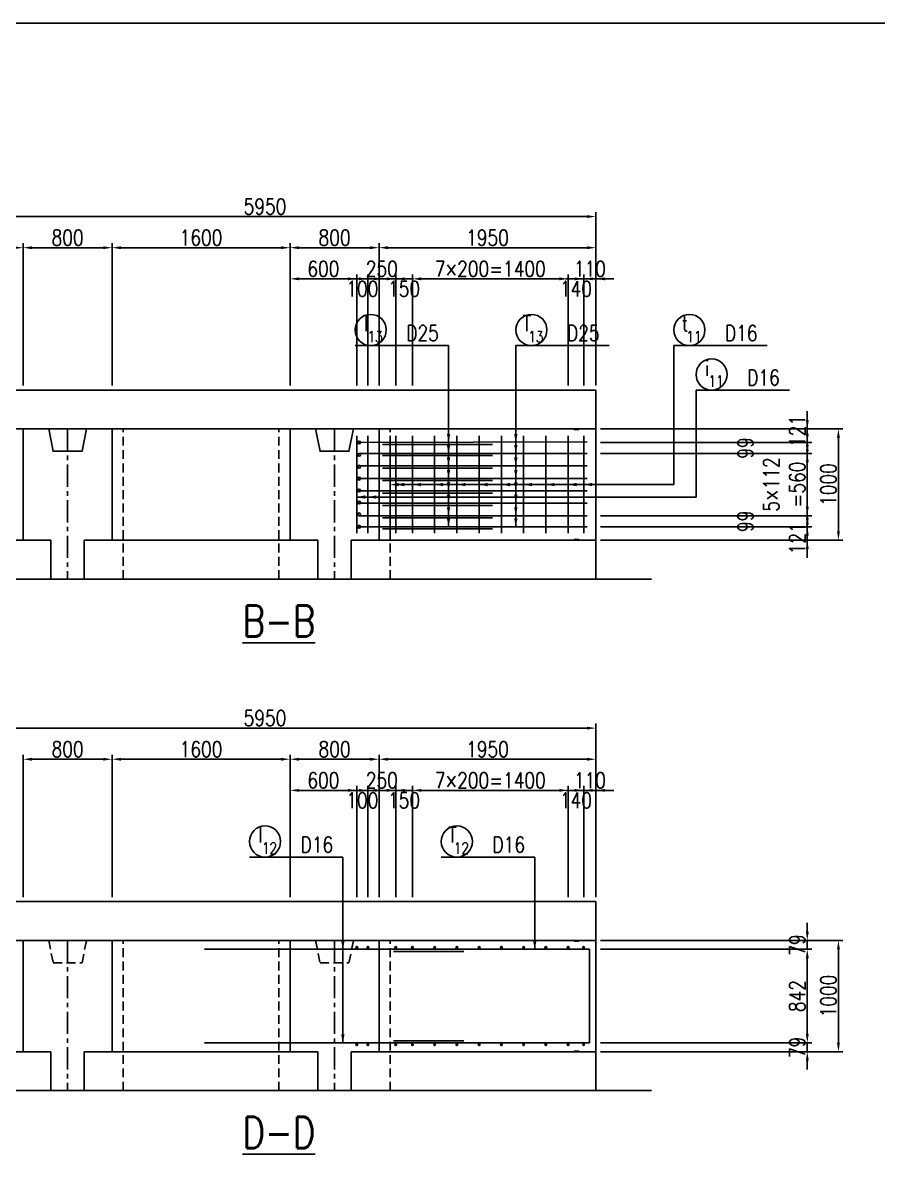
# Model space of a CAD drawing. Header units: millimetres. Extents: x -41433 to 131500, y -94900 to 39745.
# Drawn here: x 110950 to 118635, y -53876 to -43500 of the extents above; entities that cross this region are included whole.
import ezdxf
from ezdxf.enums import TextEntityAlignment as Align

# ---------------------------------------------------------------- set-up
doc = ezdxf.new("R2010")
doc.units = ezdxf.units.MM
doc.header["$LTSCALE"] = 160
doc.header["$MEASUREMENT"] = 0
doc.linetypes.add('CENTER', pattern=[2, 1.25, -0.25, 0.25, -0.25])
doc.linetypes.add('DASHED', pattern=[0.75, 0.5, -0.25])
doc.layers.get('0').update_dxf_attribs({"linetype": 'CONTINUOUS'})
doc.layers.get('DEFPOINTS').update_dxf_attribs({"color": 53, "linetype": 'CONTINUOUS'})
for name, color, linetype in [('CENTER', 6, 'CENTER'), ('DIM', 6, 'CONTINUOUS'), ('DIM-L', 6, 'CONTINUOUS'), ('GAIKEI-KEIKAKU', 4, 'CONTINUOUS'), ('TEKKIN-C', 3, 'CONTINUOUS'), ('TEKKIN-R', 3, 'CONTINUOUS'), ('TEKKIN-S', 3, 'CONTINUOUS'), ('TEXT', 4, 'CONTINUOUS'), ('TITLE', 3, 'CONTINUOUS')]:
    doc.layers.add(name, color=color, linetype=linetype)
doc.styles.add('DIM-TEXT', font='ROMANS', dxfattribs={"width": 0.8, "bigfont": 'EXTFONT'})
doc.styles.add('romans', font='romans.shx', dxfattribs={"bigfont": 'extfont.shx'})
doc.dimstyles.new('DIM40', dxfattribs={"dimscale": 40, "dimtxt": 3.5, "dimasz": 2, "dimexe": 1, "dimexo": 1, "dimgap": 0.5, "dimtad": 1, "dimdec": 0, "dimzin": 9, "dimdsep": 46, "dimtxsty": 'DIM-TEXT', "dimcen": 0, "dimclrt": 4, "dimaunit": 1, "dimadec": 4, "dimazin": 0, "dimtfac": 1, "dimtdec": 0, "dimtix": 1, "dimtmove": 2, "dimatfit": 0, "dimfxl": 1, "dimlwd": -1, "dimlwe": -1, "dimarcsym": 0})

# ---------------------------------------------------------------- blocks, each defined once
blk = doc.blocks.new('ARROW_4')
at = {"color": 0}
blk.add_solid([(0, 0), (-1, 0.2), (-1, -0.2)], dxfattribs=at)
blk = doc.blocks.new('*D1114')
at = {"layer": 'DEFPOINTS', "color": 0, "transparency": 16777216}
for p in [(115990, -50400), (115850, -51400), (115990, -51400)]:
    blk.add_point(p, dxfattribs=at)
at = {"layer": 'DIM', "color": 0, "transparency": 16777216}
for p, q in [((115770, -50400), (115690, -50400)), ((115850, -51360), (115850, -50360)), ((115850, -50400), (115990, -50400)), ((115990, -51360), (115990, -50360)), ((116070, -50400), (116150, -50400))]:
    blk.add_line(p, q, dxfattribs=at)
for points in [[(115770, -50387), (115770, -50413), (115850, -50400)], [(116070, -50387), (116070, -50413), (115990, -50400)]]:
    blk.add_solid(points, dxfattribs=at)
at = {"layer": 'DIM', "color": 4, "transparency": 16777216, "insert": (115920, -50490), "char_height": 140, "attachment_point": 5, "style": 'DIM-TEXT'}
blk.add_mtext('140', dxfattribs=at)
blk = doc.blocks.new('*D1115')
at = {"layer": 'DEFPOINTS', "color": 0, "transparency": 16777216}
for p in [(115850, -50400), (114450, -51400), (115850, -51400)]:
    blk.add_point(p, dxfattribs=at)
at = {"layer": 'DIM', "color": 0, "transparency": 16777216}
for p, q in [((114450, -51360), (114450, -50360)), ((114530, -50400), (115770, -50400)), ((115850, -51360), (115850, -50360))]:
    blk.add_line(p, q, dxfattribs=at)
for points in [[(114530, -50387), (114530, -50413), (114450, -50400)], [(115770, -50387), (115770, -50413), (115850, -50400)]]:
    blk.add_solid(points, dxfattribs=at)
at = {"layer": 'DIM', "color": 4, "transparency": 16777216, "insert": (115150, -50310), "char_height": 140, "attachment_point": 5, "style": 'DIM-TEXT'}
blk.add_mtext('7×200=1400', dxfattribs=at)
blk = doc.blocks.new('*D1118')
at = {"layer": 'DEFPOINTS', "color": 0, "transparency": 16777216}
for p in [(116100, -51750), (116100, -52750), (118280, -52750)]:
    blk.add_point(p, dxfattribs=at)
at = {"layer": 'DIM', "color": 0, "transparency": 16777216}
for p, q in [((116140, -51750), (118320, -51750)), ((118280, -51830), (118280, -52670)), ((116140, -52750), (118320, -52750))]:
    blk.add_line(p, q, dxfattribs=at)
for points in [[(118267, -51830), (118293, -51830), (118280, -51750)], [(118267, -52670), (118293, -52670), (118280, -52750)]]:
    blk.add_solid(points, dxfattribs=at)
at = {"layer": 'DIM', "color": 4, "transparency": 16777216, "insert": (118190, -52250), "char_height": 140, "attachment_point": 5, "rotation": 90, "style": 'DIM-TEXT'}
blk.add_mtext('1000', dxfattribs=at)
blk = doc.blocks.new('*D1119')
at = {"layer": 'DEFPOINTS', "color": 0, "transparency": 16777216}
for p in [(116100, -50400), (115990, -51400), (116100, -51400)]:
    blk.add_point(p, dxfattribs=at)
at = {"layer": 'DIM', "color": 0, "transparency": 16777216}
for p, q in [((115910, -50400), (115830, -50400)), ((115990, -51360), (115990, -50360)), ((115990, -50400), (116100, -50400)), ((116100, -51360), (116100, -50360)), ((116180, -50400), (116260, -50400))]:
    blk.add_line(p, q, dxfattribs=at)
for points in [[(115910, -50387), (115910, -50413), (115990, -50400)], [(116180, -50387), (116180, -50413), (116100, -50400)]]:
    blk.add_solid(points, dxfattribs=at)
at = {"layer": 'DIM', "color": 4, "transparency": 16777216, "insert": (116045, -50310), "char_height": 140, "attachment_point": 5, "style": 'DIM-TEXT'}
blk.add_mtext('110', dxfattribs=at)
blk = doc.blocks.new('*D1129')
at = {"layer": 'DEFPOINTS', "color": 0, "transparency": 16777216}
for p in [(111750, -50120), (110950, -51400), (111750, -51400)]:
    blk.add_point(p, dxfattribs=at)
at = {"layer": 'DIM', "color": 0, "transparency": 16777216}
for p, q in [((110950, -51360), (110950, -50080)), ((111750, -51360), (111750, -50080)), ((111030, -50120), (111670, -50120))]:
    blk.add_line(p, q, dxfattribs=at)
for points in [[(111030, -50107), (111030, -50133), (110950, -50120)], [(111670, -50107), (111670, -50133), (111750, -50120)]]:
    blk.add_solid(points, dxfattribs=at)
at = {"layer": 'DIM', "color": 4, "transparency": 16777216, "insert": (111350, -50030), "char_height": 140, "attachment_point": 5, "style": 'DIM-TEXT'}
blk.add_mtext('800', dxfattribs=at)
blk = doc.blocks.new('*D1130')
at = {"layer": 'DEFPOINTS', "color": 0, "transparency": 16777216}
for p in [(113350, -50120), (111750, -51400), (113350, -51400)]:
    blk.add_point(p, dxfattribs=at)
at = {"layer": 'DIM', "color": 0, "transparency": 16777216}
for p, q in [((111750, -51360), (111750, -50080)), ((113350, -51360), (113350, -50080)), ((111830, -50120), (113270, -50120))]:
    blk.add_line(p, q, dxfattribs=at)
for points in [[(111830, -50107), (111830, -50133), (111750, -50120)], [(113270, -50107), (113270, -50133), (113350, -50120)]]:
    blk.add_solid(points, dxfattribs=at)
at = {"layer": 'DIM', "color": 4, "transparency": 16777216, "insert": (112550, -50030), "char_height": 140, "attachment_point": 5, "style": 'DIM-TEXT'}
blk.add_mtext('1600', dxfattribs=at)
blk = doc.blocks.new('*D1131')
at = {"layer": 'DEFPOINTS', "color": 0, "transparency": 16777216}
for p in [(114150, -50120), (113350, -51400), (114150, -51400)]:
    blk.add_point(p, dxfattribs=at)
at = {"layer": 'DIM', "color": 0, "transparency": 16777216}
for p, q in [((113350, -51360), (113350, -50080)), ((114150, -51360), (114150, -50080)), ((113430, -50120), (114070, -50120))]:
    blk.add_line(p, q, dxfattribs=at)
for points in [[(113430, -50107), (113430, -50133), (113350, -50120)], [(114070, -50107), (114070, -50133), (114150, -50120)]]:
    blk.add_solid(points, dxfattribs=at)
at = {"layer": 'DIM', "color": 4, "transparency": 16777216, "insert": (113750, -50030), "char_height": 140, "attachment_point": 5, "style": 'DIM-TEXT'}
blk.add_mtext('800', dxfattribs=at)
blk = doc.blocks.new('*D1132')
at = {"layer": 'DEFPOINTS', "color": 0, "transparency": 16777216}
for p in [(116100, -50120), (114150, -51400), (116100, -51400)]:
    blk.add_point(p, dxfattribs=at)
at = {"layer": 'DIM', "color": 0, "transparency": 16777216}
for p, q in [((114150, -51360), (114150, -50080)), ((116100, -51360), (116100, -50080)), ((114230, -50120), (116020, -50120))]:
    blk.add_line(p, q, dxfattribs=at)
for points in [[(114230, -50107), (114230, -50133), (114150, -50120)], [(116020, -50107), (116020, -50133), (116100, -50120)]]:
    blk.add_solid(points, dxfattribs=at)
at = {"layer": 'DIM', "color": 4, "transparency": 16777216, "insert": (115125, -50030), "char_height": 140, "attachment_point": 5, "style": 'DIM-TEXT'}
blk.add_mtext('1950', dxfattribs=at)
blk = doc.blocks.new('*D1134')
at = {"layer": 'DEFPOINTS', "color": 0, "transparency": 16777216}
for p in [(114300, -50400), (114300, -51400), (114450, -51400)]:
    blk.add_point(p, dxfattribs=at)
at = {"layer": 'DIM', "color": 0, "transparency": 16777216}
for p, q in [((114220, -50400), (114140, -50400)), ((114300, -51360), (114300, -50360)), ((114450, -50400), (114300, -50400)), ((114450, -51360), (114450, -50360)), ((114530, -50400), (114610, -50400))]:
    blk.add_line(p, q, dxfattribs=at)
for points in [[(114220, -50387), (114220, -50413), (114300, -50400)], [(114530, -50387), (114530, -50413), (114450, -50400)]]:
    blk.add_solid(points, dxfattribs=at)
at = {"layer": 'DIM', "color": 4, "transparency": 16777216, "insert": (114375, -50490), "char_height": 140, "attachment_point": 5, "style": 'DIM-TEXT'}
blk.add_mtext('150', dxfattribs=at)
blk = doc.blocks.new('*D1135')
at = {"layer": 'DEFPOINTS', "color": 0, "transparency": 16777216}
for p in [(114050, -50400), (114050, -51400), (114300, -51400)]:
    blk.add_point(p, dxfattribs=at)
at = {"layer": 'DIM', "color": 0, "transparency": 16777216}
for p, q in [((113970, -50400), (113890, -50400)), ((114050, -51360), (114050, -50360)), ((114300, -50400), (114050, -50400)), ((114300, -51360), (114300, -50360)), ((114380, -50400), (114460, -50400))]:
    blk.add_line(p, q, dxfattribs=at)
for points in [[(113970, -50387), (113970, -50413), (114050, -50400)], [(114380, -50387), (114380, -50413), (114300, -50400)]]:
    blk.add_solid(points, dxfattribs=at)
at = {"layer": 'DIM', "color": 4, "transparency": 16777216, "insert": (114175, -50310), "char_height": 140, "attachment_point": 5, "style": 'DIM-TEXT'}
blk.add_mtext('250', dxfattribs=at)
blk = doc.blocks.new('*D1136')
at = {"layer": 'DEFPOINTS', "color": 0, "transparency": 16777216}
for p in [(113950, -50400), (113950, -51400), (114050, -51400)]:
    blk.add_point(p, dxfattribs=at)
at = {"layer": 'DIM', "color": 0, "transparency": 16777216}
for p, q in [((113870, -50400), (113790, -50400)), ((113950, -51360), (113950, -50360)), ((114050, -50400), (113950, -50400)), ((114050, -51360), (114050, -50360)), ((114130, -50400), (114210, -50400))]:
    blk.add_line(p, q, dxfattribs=at)
for points in [[(113870, -50387), (113870, -50413), (113950, -50400)], [(114130, -50387), (114130, -50413), (114050, -50400)]]:
    blk.add_solid(points, dxfattribs=at)
at = {"layer": 'DIM', "color": 4, "transparency": 16777216, "insert": (114000, -50490), "char_height": 140, "attachment_point": 5, "style": 'DIM-TEXT'}
blk.add_mtext('100', dxfattribs=at)
blk = doc.blocks.new('*D1137')
at = {"layer": 'DEFPOINTS', "color": 0, "transparency": 16777216}
for p in [(113350, -50400), (113350, -51400), (113950, -51400)]:
    blk.add_point(p, dxfattribs=at)
at = {"layer": 'DIM', "color": 0, "transparency": 16777216}
for p, q in [((113350, -51360), (113350, -50360)), ((113870, -50400), (113430, -50400)), ((113950, -51360), (113950, -50360))]:
    blk.add_line(p, q, dxfattribs=at)
for points in [[(113430, -50387), (113430, -50413), (113350, -50400)], [(113870, -50387), (113870, -50413), (113950, -50400)]]:
    blk.add_solid(points, dxfattribs=at)
at = {"layer": 'DIM', "color": 4, "transparency": 16777216, "insert": (113650, -50310), "char_height": 140, "attachment_point": 5, "style": 'DIM-TEXT'}
blk.add_mtext('600', dxfattribs=at)
blk = doc.blocks.new('*D1138')
at = {"layer": 'DEFPOINTS', "color": 0, "transparency": 16777216}
for p in [(115990, -45800), (115850, -46800), (115990, -46800)]:
    blk.add_point(p, dxfattribs=at)
at = {"layer": 'DIM', "color": 0, "transparency": 16777216}
for p, q in [((115770, -45800), (115690, -45800)), ((115850, -46760), (115850, -45760)), ((115850, -45800), (115990, -45800)), ((115990, -46760), (115990, -45760)), ((116070, -45800), (116150, -45800))]:
    blk.add_line(p, q, dxfattribs=at)
for points in [[(115770, -45787), (115770, -45813), (115850, -45800)], [(116070, -45787), (116070, -45813), (115990, -45800)]]:
    blk.add_solid(points, dxfattribs=at)
at = {"layer": 'DIM', "color": 4, "transparency": 16777216, "insert": (115920, -45890), "char_height": 140, "attachment_point": 5, "style": 'DIM-TEXT'}
blk.add_mtext('140', dxfattribs=at)
blk = doc.blocks.new('*D1139')
at = {"layer": 'DEFPOINTS', "color": 0, "transparency": 16777216}
for p in [(115850, -45800), (114450, -46800), (115850, -46800)]:
    blk.add_point(p, dxfattribs=at)
at = {"layer": 'DIM', "color": 0, "transparency": 16777216}
for p, q in [((114450, -46760), (114450, -45760)), ((114530, -45800), (115770, -45800)), ((115850, -46760), (115850, -45760))]:
    blk.add_line(p, q, dxfattribs=at)
for points in [[(114530, -45787), (114530, -45813), (114450, -45800)], [(115770, -45787), (115770, -45813), (115850, -45800)]]:
    blk.add_solid(points, dxfattribs=at)
at = {"layer": 'DIM', "color": 4, "transparency": 16777216, "insert": (115150, -45710), "char_height": 140, "attachment_point": 5, "style": 'DIM-TEXT'}
blk.add_mtext('7×200=1400', dxfattribs=at)
blk = doc.blocks.new('*D1142')
at = {"layer": 'DEFPOINTS', "color": 0, "transparency": 16777216}
for p in [(116100, -48029), (116100, -48150), (118000, -48150)]:
    blk.add_point(p, dxfattribs=at)
at = {"layer": 'DIM', "color": 0, "transparency": 16777216}
for p, q in [((118000, -47949), (118000, -47869)), ((116140, -48029), (118040, -48029)), ((118000, -48029), (118000, -48150)), ((116140, -48150), (118040, -48150)), ((118000, -48230), (118000, -48310))]:
    blk.add_line(p, q, dxfattribs=at)
for points in [[(117987, -47949), (118013, -47949), (118000, -48029)], [(117987, -48230), (118013, -48230), (118000, -48150)]]:
    blk.add_solid(points, dxfattribs=at)
at = {"layer": 'DIM', "color": 4, "transparency": 16777216, "insert": (117910, -48133), "char_height": 140, "attachment_point": 5, "rotation": 90, "style": 'DIM-TEXT'}
blk.add_mtext('121', dxfattribs=at)
blk = doc.blocks.new('*D1143')
at = {"layer": 'DEFPOINTS', "color": 0, "transparency": 16777216}
for p in [(116100, -47930), (116100, -48029), (118000, -48029)]:
    blk.add_point(p, dxfattribs=at)
at = {"layer": 'DIM', "color": 0, "transparency": 16777216}
for p, q in [((118000, -47850), (118000, -47770)), ((116140, -47930), (118040, -47930)), ((118000, -47930), (118000, -48029)), ((116140, -48029), (118040, -48029)), ((118000, -48109), (118000, -48189))]:
    blk.add_line(p, q, dxfattribs=at)
for points in [[(117987, -47850), (118013, -47850), (118000, -47930)], [(117987, -48109), (118013, -48109), (118000, -48029)]]:
    blk.add_solid(points, dxfattribs=at)
at = {"layer": 'DIM', "color": 4, "transparency": 16777216, "insert": (117677, -47980), "char_height": 140, "attachment_point": 5, "rotation": 90, "style": 'DIM-TEXT'}
blk.add_mtext('99\\P\\P ', dxfattribs=at)
blk = doc.blocks.new('*D1144')
at = {"layer": 'DEFPOINTS', "color": 0, "transparency": 16777216}
for p in [(116100, -47370), (116100, -47930), (118000, -47930)]:
    blk.add_point(p, dxfattribs=at)
at = {"layer": 'DIM', "color": 0, "transparency": 16777216}
for p, q in [((118000, -47290), (118000, -47210)), ((116140, -47370), (118040, -47370)), ((118000, -47370), (118000, -47930)), ((116140, -47930), (118040, -47930)), ((118000, -48010), (118000, -48090))]:
    blk.add_line(p, q, dxfattribs=at)
for points in [[(117987, -47290), (118013, -47290), (118000, -47370)], [(117987, -48010), (118013, -48010), (118000, -47930)]]:
    blk.add_solid(points, dxfattribs=at)
at = {"layer": 'DIM', "color": 4, "transparency": 16777216, "insert": (117793, -47650), "char_height": 140, "attachment_point": 5, "rotation": 90, "style": 'DIM-TEXT'}
blk.add_mtext('5×112\\P=560', dxfattribs=at)
blk = doc.blocks.new('*D1145')
at = {"layer": 'DEFPOINTS', "color": 0, "transparency": 16777216}
for p in [(116100, -47271), (116100, -47370), (118000, -47370)]:
    blk.add_point(p, dxfattribs=at)
at = {"layer": 'DIM', "color": 0, "transparency": 16777216}
for p, q in [((118000, -47191), (118000, -47111)), ((116140, -47271), (118040, -47271)), ((118000, -47271), (118000, -47370)), ((116140, -47370), (118040, -47370)), ((118000, -47450), (118000, -47530))]:
    blk.add_line(p, q, dxfattribs=at)
for points in [[(117987, -47191), (118013, -47191), (118000, -47271)], [(117987, -47450), (118013, -47450), (118000, -47370)]]:
    blk.add_solid(points, dxfattribs=at)
at = {"layer": 'DIM', "color": 4, "transparency": 16777216, "insert": (117677, -47321), "char_height": 140, "attachment_point": 5, "rotation": 90, "style": 'DIM-TEXT'}
blk.add_mtext('99\\P\\P ', dxfattribs=at)
blk = doc.blocks.new('*D1146')
at = {"layer": 'DEFPOINTS', "color": 0, "transparency": 16777216}
for p in [(116100, -47150), (116100, -47271), (118000, -47271)]:
    blk.add_point(p, dxfattribs=at)
at = {"layer": 'DIM', "color": 0, "transparency": 16777216}
for p, q in [((118000, -47070), (118000, -46990)), ((116140, -47150), (118040, -47150)), ((118000, -47150), (118000, -47271)), ((116140, -47271), (118040, -47271)), ((118000, -47351), (118000, -47431))]:
    blk.add_line(p, q, dxfattribs=at)
for points in [[(117987, -47070), (118013, -47070), (118000, -47150)], [(117987, -47351), (118013, -47351), (118000, -47271)]]:
    blk.add_solid(points, dxfattribs=at)
at = {"layer": 'DIM', "color": 4, "transparency": 16777216, "insert": (117910, -47168), "char_height": 140, "attachment_point": 5, "rotation": 90, "style": 'DIM-TEXT'}
blk.add_mtext('121', dxfattribs=at)
blk = doc.blocks.new('*D1147')
at = {"layer": 'DEFPOINTS', "color": 0, "transparency": 16777216}
for p in [(116100, -47150), (116100, -48150), (118280, -48150)]:
    blk.add_point(p, dxfattribs=at)
at = {"layer": 'DIM', "color": 0, "transparency": 16777216}
for p, q in [((116140, -47150), (118320, -47150)), ((118280, -47230), (118280, -48070)), ((116140, -48150), (118320, -48150))]:
    blk.add_line(p, q, dxfattribs=at)
for points in [[(118267, -47230), (118293, -47230), (118280, -47150)], [(118267, -48070), (118293, -48070), (118280, -48150)]]:
    blk.add_solid(points, dxfattribs=at)
at = {"layer": 'DIM', "color": 4, "transparency": 16777216, "insert": (118190, -47650), "char_height": 140, "attachment_point": 5, "rotation": 90, "style": 'DIM-TEXT'}
blk.add_mtext('1000', dxfattribs=at)
blk = doc.blocks.new('*D1148')
at = {"layer": 'DEFPOINTS', "color": 0, "transparency": 16777216}
for p in [(116100, -45800), (115990, -46800), (116100, -46800)]:
    blk.add_point(p, dxfattribs=at)
at = {"layer": 'DIM', "color": 0, "transparency": 16777216}
for p, q in [((115910, -45800), (115830, -45800)), ((115990, -46760), (115990, -45760)), ((115990, -45800), (116100, -45800)), ((116100, -46760), (116100, -45760)), ((116180, -45800), (116260, -45800))]:
    blk.add_line(p, q, dxfattribs=at)
for points in [[(115910, -45787), (115910, -45813), (115990, -45800)], [(116180, -45787), (116180, -45813), (116100, -45800)]]:
    blk.add_solid(points, dxfattribs=at)
at = {"layer": 'DIM', "color": 4, "transparency": 16777216, "insert": (116045, -45710), "char_height": 140, "attachment_point": 5, "style": 'DIM-TEXT'}
blk.add_mtext('110', dxfattribs=at)
blk = doc.blocks.new('*D1156')
at = {"layer": 'DEFPOINTS', "color": 0, "transparency": 16777216}
for p in [(116100, -45240), (110150, -46200), (116100, -46800)]:
    blk.add_point(p, dxfattribs=at)
at = {"layer": 'DIM', "color": 0, "transparency": 16777216}
for p, q in [((110150, -46160), (110150, -45200)), ((116100, -46760), (116100, -45200)), ((110230, -45240), (116020, -45240))]:
    blk.add_line(p, q, dxfattribs=at)
for points in [[(110230, -45227), (110230, -45253), (110150, -45240)], [(116020, -45227), (116020, -45253), (116100, -45240)]]:
    blk.add_solid(points, dxfattribs=at)
at = {"layer": 'DIM', "color": 4, "transparency": 16777216, "insert": (113125, -45150), "char_height": 140, "attachment_point": 5, "style": 'DIM-TEXT'}
blk.add_mtext('5950', dxfattribs=at)
blk = doc.blocks.new('*D1166')
at = {"layer": 'DEFPOINTS', "color": 0, "transparency": 16777216}
for p in [(110950, -45520), (110150, -46200), (110950, -46800)]:
    blk.add_point(p, dxfattribs=at)
at = {"layer": 'DIM', "color": 0, "transparency": 16777216}
for p, q in [((110150, -46160), (110150, -45480)), ((110230, -45520), (110870, -45520)), ((110950, -46760), (110950, -45480))]:
    blk.add_line(p, q, dxfattribs=at)
for points in [[(110230, -45507), (110230, -45533), (110150, -45520)], [(110870, -45507), (110870, -45533), (110950, -45520)]]:
    blk.add_solid(points, dxfattribs=at)
at = {"layer": 'DIM', "color": 4, "transparency": 16777216, "insert": (110550, -45430), "char_height": 140, "attachment_point": 5, "style": 'DIM-TEXT'}
blk.add_mtext('800', dxfattribs=at)
blk = doc.blocks.new('*D1167')
at = {"layer": 'DEFPOINTS', "color": 0, "transparency": 16777216}
for p in [(111750, -45520), (110950, -46800), (111750, -46800)]:
    blk.add_point(p, dxfattribs=at)
at = {"layer": 'DIM', "color": 0, "transparency": 16777216}
for p, q in [((110950, -46760), (110950, -45480)), ((111030, -45520), (111670, -45520)), ((111750, -46760), (111750, -45480))]:
    blk.add_line(p, q, dxfattribs=at)
for points in [[(111030, -45507), (111030, -45533), (110950, -45520)], [(111670, -45507), (111670, -45533), (111750, -45520)]]:
    blk.add_solid(points, dxfattribs=at)
at = {"layer": 'DIM', "color": 4, "transparency": 16777216, "insert": (111350, -45430), "char_height": 140, "attachment_point": 5, "style": 'DIM-TEXT'}
blk.add_mtext('800', dxfattribs=at)
blk = doc.blocks.new('*D1168')
at = {"layer": 'DEFPOINTS', "color": 0, "transparency": 16777216}
for p in [(113350, -45520), (111750, -46800), (113350, -46800)]:
    blk.add_point(p, dxfattribs=at)
at = {"layer": 'DIM', "color": 0, "transparency": 16777216}
for p, q in [((111750, -46760), (111750, -45480)), ((111830, -45520), (113270, -45520)), ((113350, -46760), (113350, -45480))]:
    blk.add_line(p, q, dxfattribs=at)
for points in [[(111830, -45507), (111830, -45533), (111750, -45520)], [(113270, -45507), (113270, -45533), (113350, -45520)]]:
    blk.add_solid(points, dxfattribs=at)
at = {"layer": 'DIM', "color": 4, "transparency": 16777216, "insert": (112550, -45430), "char_height": 140, "attachment_point": 5, "style": 'DIM-TEXT'}
blk.add_mtext('1600', dxfattribs=at)
blk = doc.blocks.new('*D1169')
at = {"layer": 'DEFPOINTS', "color": 0, "transparency": 16777216}
for p in [(114150, -45520), (113350, -46800), (114150, -46800)]:
    blk.add_point(p, dxfattribs=at)
at = {"layer": 'DIM', "color": 0, "transparency": 16777216}
for p, q in [((113350, -46760), (113350, -45480)), ((113430, -45520), (114070, -45520)), ((114150, -46760), (114150, -45480))]:
    blk.add_line(p, q, dxfattribs=at)
for points in [[(113430, -45507), (113430, -45533), (113350, -45520)], [(114070, -45507), (114070, -45533), (114150, -45520)]]:
    blk.add_solid(points, dxfattribs=at)
at = {"layer": 'DIM', "color": 4, "transparency": 16777216, "insert": (113750, -45430), "char_height": 140, "attachment_point": 5, "style": 'DIM-TEXT'}
blk.add_mtext('800', dxfattribs=at)
blk = doc.blocks.new('*D1170')
at = {"layer": 'DEFPOINTS', "color": 0, "transparency": 16777216}
for p in [(116100, -45520), (114150, -46800), (116100, -46800)]:
    blk.add_point(p, dxfattribs=at)
at = {"layer": 'DIM', "color": 0, "transparency": 16777216}
for p, q in [((114150, -46760), (114150, -45480)), ((114230, -45520), (116020, -45520)), ((116100, -46760), (116100, -45480))]:
    blk.add_line(p, q, dxfattribs=at)
for points in [[(114230, -45507), (114230, -45533), (114150, -45520)], [(116020, -45507), (116020, -45533), (116100, -45520)]]:
    blk.add_solid(points, dxfattribs=at)
at = {"layer": 'DIM', "color": 4, "transparency": 16777216, "insert": (115125, -45430), "char_height": 140, "attachment_point": 5, "style": 'DIM-TEXT'}
blk.add_mtext('1950', dxfattribs=at)
blk = doc.blocks.new('*D1172')
at = {"layer": 'DEFPOINTS', "color": 0, "transparency": 16777216}
for p in [(114050, -45800), (114050, -46800), (114300, -46800)]:
    blk.add_point(p, dxfattribs=at)
at = {"layer": 'DIM', "color": 0, "transparency": 16777216}
for p, q in [((113970, -45800), (113890, -45800)), ((114050, -46760), (114050, -45760)), ((114300, -45800), (114050, -45800)), ((114300, -46760), (114300, -45760)), ((114380, -45800), (114460, -45800))]:
    blk.add_line(p, q, dxfattribs=at)
for points in [[(113970, -45787), (113970, -45813), (114050, -45800)], [(114380, -45787), (114380, -45813), (114300, -45800)]]:
    blk.add_solid(points, dxfattribs=at)
at = {"layer": 'DIM', "color": 4, "transparency": 16777216, "insert": (114175, -45710), "char_height": 140, "attachment_point": 5, "style": 'DIM-TEXT'}
blk.add_mtext('250', dxfattribs=at)
blk = doc.blocks.new('*D1173')
at = {"layer": 'DEFPOINTS', "color": 0, "transparency": 16777216}
for p in [(113950, -45800), (113950, -46800), (114050, -46800)]:
    blk.add_point(p, dxfattribs=at)
at = {"layer": 'DIM', "color": 0, "transparency": 16777216}
for p, q in [((113870, -45800), (113790, -45800)), ((113950, -46760), (113950, -45760)), ((114050, -45800), (113950, -45800)), ((114050, -46760), (114050, -45760)), ((114130, -45800), (114210, -45800))]:
    blk.add_line(p, q, dxfattribs=at)
for points in [[(113870, -45787), (113870, -45813), (113950, -45800)], [(114130, -45787), (114130, -45813), (114050, -45800)]]:
    blk.add_solid(points, dxfattribs=at)
at = {"layer": 'DIM', "color": 4, "transparency": 16777216, "insert": (114000, -45890), "char_height": 140, "attachment_point": 5, "style": 'DIM-TEXT'}
blk.add_mtext('100', dxfattribs=at)
blk = doc.blocks.new('*D1174')
at = {"layer": 'DEFPOINTS', "color": 0, "transparency": 16777216}
for p in [(113350, -45800), (113350, -46800), (113950, -46800)]:
    blk.add_point(p, dxfattribs=at)
at = {"layer": 'DIM', "color": 0, "transparency": 16777216}
for p, q in [((113350, -46760), (113350, -45760)), ((113870, -45800), (113430, -45800)), ((113950, -46760), (113950, -45760))]:
    blk.add_line(p, q, dxfattribs=at)
for points in [[(113430, -45787), (113430, -45813), (113350, -45800)], [(113870, -45787), (113870, -45813), (113950, -45800)]]:
    blk.add_solid(points, dxfattribs=at)
at = {"layer": 'DIM', "color": 4, "transparency": 16777216, "insert": (113650, -45710), "char_height": 140, "attachment_point": 5, "style": 'DIM-TEXT'}
blk.add_mtext('600', dxfattribs=at)
blk = doc.blocks.new('*D1175')
at = {"layer": 'DEFPOINTS', "color": 0, "transparency": 16777216}
for p in [(116100, -52671), (116100, -52750), (118000, -52750)]:
    blk.add_point(p, dxfattribs=at)
at = {"layer": 'DIM', "color": 0, "transparency": 16777216}
for p, q in [((118000, -52591), (118000, -52511)), ((116140, -52671), (118040, -52671)), ((118000, -52671), (118000, -52750)), ((116140, -52750), (118040, -52750)), ((118000, -52830), (118000, -52910))]:
    blk.add_line(p, q, dxfattribs=at)
for points in [[(117987, -52591), (118013, -52591), (118000, -52671)], [(117987, -52830), (118013, -52830), (118000, -52750)]]:
    blk.add_solid(points, dxfattribs=at)
at = {"layer": 'DIM', "color": 4, "transparency": 16777216, "insert": (117910, -52711), "char_height": 140, "attachment_point": 5, "rotation": 90, "style": 'DIM-TEXT'}
blk.add_mtext('79', dxfattribs=at)
blk = doc.blocks.new('*D1176')
at = {"layer": 'DEFPOINTS', "color": 0, "transparency": 16777216}
for p in [(116100, -51750), (116100, -51829), (118000, -51829)]:
    blk.add_point(p, dxfattribs=at)
at = {"layer": 'DIM', "color": 0, "transparency": 16777216}
for p, q in [((118000, -51670), (118000, -51590)), ((116140, -51750), (118040, -51750)), ((118000, -51750), (118000, -51829)), ((116140, -51829), (118040, -51829)), ((118000, -51909), (118000, -51989))]:
    blk.add_line(p, q, dxfattribs=at)
for points in [[(117987, -51670), (118013, -51670), (118000, -51750)], [(117987, -51909), (118013, -51909), (118000, -51829)]]:
    blk.add_solid(points, dxfattribs=at)
at = {"layer": 'DIM', "color": 4, "transparency": 16777216, "insert": (117910, -51790), "char_height": 140, "attachment_point": 5, "rotation": 90, "style": 'DIM-TEXT'}
blk.add_mtext('79', dxfattribs=at)
blk = doc.blocks.new('*D1177')
at = {"layer": 'DEFPOINTS', "color": 0, "transparency": 16777216}
for p in [(116100, -51829), (116100, -52671), (118000, -52671)]:
    blk.add_point(p, dxfattribs=at)
at = {"layer": 'DIM', "color": 0, "transparency": 16777216}
for p, q in [((116140, -51829), (118040, -51829)), ((118000, -51909), (118000, -52591)), ((116140, -52671), (118040, -52671))]:
    blk.add_line(p, q, dxfattribs=at)
for points in [[(117987, -51909), (118013, -51909), (118000, -51829)], [(117987, -52591), (118013, -52591), (118000, -52671)]]:
    blk.add_solid(points, dxfattribs=at)
at = {"layer": 'DIM', "color": 4, "transparency": 16777216, "insert": (117910, -52250), "char_height": 140, "attachment_point": 5, "rotation": 90, "style": 'DIM-TEXT'}
blk.add_mtext('842', dxfattribs=at)
blk = doc.blocks.new('*D1645')
at = {"layer": 'DEFPOINTS', "color": 0, "transparency": 16777216}
for p in [(116100, -49840), (110150, -50800), (116100, -51400)]:
    blk.add_point(p, dxfattribs=at)
at = {"layer": 'DIM', "color": 0, "transparency": 16777216}
for p, q in [((110150, -50760), (110150, -49800)), ((116100, -51360), (116100, -49800)), ((110230, -49840), (116020, -49840))]:
    blk.add_line(p, q, dxfattribs=at)
for points in [[(110230, -49827), (110230, -49853), (110150, -49840)], [(116020, -49827), (116020, -49853), (116100, -49840)]]:
    blk.add_solid(points, dxfattribs=at)
at = {"layer": 'DIM', "color": 4, "transparency": 16777216, "insert": (113125, -49750), "char_height": 140, "attachment_point": 5, "style": 'DIM-TEXT'}
blk.add_mtext('5950', dxfattribs=at)
blk = doc.blocks.new('*D1653')
at = {"layer": 'DEFPOINTS', "color": 0, "transparency": 16777216}
for p in [(114300, -45800), (114300, -46800), (114450, -46800)]:
    blk.add_point(p, dxfattribs=at)
at = {"layer": 'DIM', "color": 0, "transparency": 16777216}
for p, q in [((114220, -45800), (114140, -45800)), ((114300, -46760), (114300, -45760)), ((114450, -45800), (114300, -45800)), ((114450, -46760), (114450, -45760)), ((114530, -45800), (114610, -45800))]:
    blk.add_line(p, q, dxfattribs=at)
for points in [[(114220, -45787), (114220, -45813), (114300, -45800)], [(114530, -45787), (114530, -45813), (114450, -45800)]]:
    blk.add_solid(points, dxfattribs=at)
at = {"layer": 'DIM', "color": 4, "transparency": 16777216, "insert": (114375, -45890), "char_height": 140, "attachment_point": 5, "style": 'DIM-TEXT'}
blk.add_mtext('150', dxfattribs=at)

msp = doc.modelspace()

# ---------------------------------------------------------------- linework, layer by layer
at = {"layer": 'CENTER'}
for p, q in [((111350, -47150), (111350, -48500)), ((113750, -47150), (113750, -48500)), ((111350, -51750), (111350, -53100)), ((113750, -51750), (113750, -53100))]:
    msp.add_line(p, q, dxfattribs=at)
at = {"layer": 'DEFPOINTS', "flags": 128}
msp.add_lwpolyline([(131500, -43500), (100000, -43500), (100000, -63900), (131500, -63900)], close=True, dxfattribs=at)
at = {"layer": 'DEFPOINTS'}
for points in [[(111180, -47150), (111220, -47350), (111480, -47350), (111520, -47150)], [(113580, -47150), (113620, -47350), (113880, -47350), (113920, -47150)]]:
    msp.add_lwpolyline(points, dxfattribs=at)
for centre in [(113970.5, -47271), (113970.5, -47382.5), (113970.5, -47489.5), (113970.5, -47596.5), (113970.5, -47703.5), (113970.5, -47810.5), (113970.5, -47917.5), (113970.5, -48029)]:
    msp.add_circle(centre, 12.5, dxfattribs=at)
at = {"layer": 'DIM-L'}
for p, q in [((114775, -46400), (113935, -46400)), ((114775, -48029), (114775, -46400)), ((115379.77, -48029), (115379.77, -46400)), ((116219.77, -46400), (115379.77, -46400)), ((116800, -47650), (116800, -46400)), ((117640, -46400), (116800, -46400)), ((117000, -47762), (117000, -46800)), ((117840, -46800), (117000, -46800)), ((116800, -47650), (114300, -47650)), ((117000, -47762), (113950, -47762)), ((113825, -51000), (112985, -51000)), ((113825, -51000), (113825, -52671)), ((115550, -51000), (114710, -51000)), ((115550, -51829), (115550, -51000))]:
    msp.add_line(p, q, dxfattribs=at)
at = {"layer": 'DIM-L', "flags": 128}
for points in [[(103800, -48500), (109950, -48500), (109950, -48580), (110350, -48420), (110350, -48500), (116600, -48500)], [(103800, -53100), (109950, -53100), (109950, -53180), (110350, -53020), (110350, -53100), (116600, -53100)]]:
    msp.add_lwpolyline(points, dxfattribs=at)
at = {"layer": 'DIM-L'}
for centre in [(114075, -46260), (115519.77, -46260), (116940, -46260), (117140, -46660), (113125, -50860), (114850, -50860)]:
    msp.add_circle(centre, 140, dxfattribs=at)
at = {"layer": 'GAIKEI-KEIKAKU'}
for p, q in [((104200, -46800), (116100, -46800)), ((116100, -47150), (116100, -46800)), ((110150, -47150), (114250, -47150)), ((110950, -48150), (110950, -47150)), ((111750, -48150), (111750, -47150)), ((113350, -48150), (113350, -47150)), ((114150, -48150), (114150, -47150)), ((114250, -47150), (116100, -47150)), ((116100, -47150), (116100, -48150)), ((110850, -48150), (111200, -48150)), ((111200, -48500), (111200, -48150)), ((111500, -48150), (111850, -48150)), ((111500, -48500), (111500, -48150)), ((111850, -48150), (113250, -48150)), ((113250, -48150), (113600, -48150)), ((113600, -48500), (113600, -48150)), ((114250, -48150), (113900, -48150)), ((113900, -48500), (113900, -48150)), ((114250, -48150), (116100, -48150)), ((116100, -48150), (116100, -48500)), ((104200, -51400), (116100, -51400)), ((116100, -51750), (116100, -51400)), ((110150, -51750), (114250, -51750)), ((110950, -52750), (110950, -51750)), ((111750, -52750), (111750, -51750)), ((113350, -52750), (113350, -51750)), ((114150, -52750), (114150, -51750)), ((114250, -51750), (116100, -51750)), ((116100, -51750), (116100, -52750)), ((110850, -52750), (111200, -52750)), ((111200, -53100), (111200, -52750)), ((111500, -52750), (111850, -52750)), ((111500, -53100), (111500, -52750)), ((111850, -52750), (113250, -52750)), ((113250, -52750), (113600, -52750)), ((113600, -53100), (113600, -52750)), ((114250, -52750), (113900, -52750)), ((113900, -53100), (113900, -52750)), ((114250, -52750), (116100, -52750)), ((116100, -52750), (116100, -53100))]:
    msp.add_line(p, q, dxfattribs=at)
at = {"layer": 'GAIKEI-KEIKAKU', "linetype": 'DASHED'}
for p, q in [((111850, -48500), (111850, -47150)), ((113250, -48500), (113250, -47150)), ((114250, -48500), (114250, -47150)), ((111850, -53100), (111850, -51750)), ((113250, -53100), (113250, -51750)), ((114250, -53100), (114250, -51750))]:
    msp.add_line(p, q, dxfattribs=at)
at = {"layer": 'GAIKEI-KEIKAKU', "ltscale": 0.25}
for p, q in [((115905, -47155), (115900, -47150)), ((115945, -47155), (115905, -47155)), ((115950, -47150), (115945, -47155)), ((115905, -48145), (115900, -48150)), ((115945, -48145), (115905, -48145)), ((115950, -48150), (115945, -48145)), ((115905, -51755), (115900, -51750)), ((115945, -51755), (115905, -51755)), ((115950, -51750), (115945, -51755)), ((115905, -52745), (115900, -52750)), ((115945, -52745), (115905, -52745)), ((115950, -52750), (115945, -52745))]:
    msp.add_line(p, q, dxfattribs=at)
at = {"layer": 'GAIKEI-KEIKAKU', "linetype": 'DASHED'}
for points in [[(111180, -51750), (111220, -51950), (111480, -51950), (111520, -51750)], [(113580, -51750), (113620, -51950), (113880, -51950), (113920, -51750)]]:
    msp.add_lwpolyline(points, dxfattribs=at)
at = {"layer": 'TEKKIN-C'}
for p, q in [((116021.54, -47266.19), (113970.5, -47271)), ((116021.5, -47370), (113970.5, -47370)), ((116021.5, -47482), (113970.5, -47482)), ((116021.5, -47594), (113970.5, -47594)), ((116021.5, -47706), (113970.5, -47706)), ((116021.5, -47818), (113970.5, -47818)), ((116021.5, -47930), (113970.5, -47930)), ((116021.5, -48029), (113970.5, -48029)), ((116042, -51829), (112580, -51829)), ((116042, -52671), (116042, -51829)), ((116042, -52671), (112580, -52671))]:
    msp.add_line(p, q, dxfattribs=at)
at = {"layer": 'TEKKIN-R'}
for p, q in [((114180, -47291), (115171.23, -47291)), ((114180, -47390), (115171.23, -47390)), ((114180, -47502), (115171.23, -47502)), ((114180, -47614), (115171.23, -47614)), ((114180, -47726), (115171.23, -47726)), ((114180, -47838), (115171.23, -47838)), ((114180, -47950), (115171.23, -47950)), ((114180, -48049), (115171.23, -48049)), ((114278.84, -51849), (114913.16, -51849)), ((114278.84, -52651), (114913.16, -52651))]:
    msp.add_line(p, q, dxfattribs=at)
at = {"layer": 'TEKKIN-S'}
for p, q in [((113950, -48087), (113950, -47213)), ((114050, -48087), (114050, -47213)), ((114250, -48087), (114250, -47213)), ((114300, -48087), (114300, -47213)), ((114450, -48087), (114450, -47213)), ((114650, -48087), (114650, -47213)), ((114850, -48087), (114850, -47213)), ((115050, -48087), (115050, -47213)), ((115250, -48087), (115250, -47213)), ((115450, -48087), (115450, -47213)), ((115650, -48087), (115650, -47213)), ((115850, -48087), (115850, -47213)), ((115990, -48087), (115990, -47213))]:
    msp.add_line(p, q, dxfattribs=at)
for centre in [(113950, -51813), (114050, -51813), (114300, -51813), (114450, -51813), (114650, -51813), (114850, -51813), (115050, -51813), (115250, -51813), (115450, -51813), (115650, -51813), (115850, -51813), (115990, -51813), (113950, -52687), (114050, -52687), (114300, -52687), (114450, -52687), (114650, -52687), (114850, -52687), (115050, -52687), (115250, -52687), (115450, -52687), (115650, -52687), (115850, -52687), (115990, -52687)]:
    msp.add_circle(centre, 8, dxfattribs=at)

# ---------------------------------------------------------------- block references
at = {"layer": 'DIM-L', "xscale": 76, "yscale": 76, "zscale": 76}
for p, rotation in [((114775, -47271), 270), ((115379.77, -47271), 270), ((114775, -47370), 270), ((115379.77, -47370), 270), ((114775, -47482), 270), ((115379.77, -47482), 270), ((114775, -47594), 270), ((115379.77, -47594), 270), ((114775, -47706), 270), ((115379.77, -47706), 270), ((113950, -47762), 180), ((114050, -47762), 180), ((114775, -47818), 270), ((115379.77, -47818), 270), ((114775, -47930), 270), ((115379.77, -47930), 270), ((114775, -48029), 270), ((115379.77, -48029), 270), ((113825, -51829), 270), ((115550, -51829), 270), ((113825, -52671), 270)]:
    msp.add_blockref('ARROW_4', p, dxfattribs=dict(at, rotation=rotation))
at = {"layer": 'DIM-L', "xscale": -76, "yscale": 76, "zscale": 76}
for p in [(114250, -47650), (114300, -47650), (114450, -47650), (114650, -47650), (114850, -47650), (115050, -47650), (115250, -47650), (115450, -47650), (115650, -47650), (115850, -47650), (115990, -47650)]:
    msp.add_blockref('ARROW_4', p, dxfattribs=at)

# ---------------------------------------------------------------- texts
at = {"layer": 'TEXT', "style": 'romans', "width": 0.8}
for s, height, p in [('I', 140, (114035, -46200)), ('T', 140, (115479.77, -46200)), ('t', 140, (116900, -46200)), ('13', 100, (114115, -46320)), ('13', 100, (115559.77, -46320)), ('11', 100, (116980, -46320)), ('i', 140, (117100, -46600)), ('11', 100, (117180, -46720)), ('I', 140, (113085, -50800)), ('T', 140, (114810, -50800)), ('12', 100, (113165, -50920)), ('12', 100, (114890, -50920))]:
    msp.add_text(s, height=height, rotation=0.000107, dxfattribs=at).set_placement(p, align=Align.MIDDLE)
for s, p in [('D25', (114395, -46400)), ('D25', (115839.77, -46400)), ('D16', (117260, -46400)), ('D16', (117460, -46800)), ('D16', (113445, -51000)), ('D16', (115170, -51000))]:
    msp.add_text(s, height=140, rotation=0.000107, dxfattribs=at).set_placement(p, align=Align.BOTTOM_LEFT)
at = {"layer": 'TITLE', "style": 'romans', "width": 0.8}
for s, p in [('%%UB-B', (113250, -49100)), ('%%UD-D', (113250, -53700))]:
    msp.add_text(s, height=280, dxfattribs=at).set_placement(p, align=Align.BOTTOM_CENTER)

# ---------------------------------------------------------------- dimensions: what is measured, and where the dimension line sits
at = {"layer": 'DIM'}
for base, p1, p2, picture, middle in [((116100, -45240), (110150, -46200), (116100, -46800), '*D1156', (113125, -45150)), ((110950, -45520), (110150, -46200), (110950, -46800), '*D1166', (110550, -45430)), ((111750, -45520), (110950, -46800), (111750, -46800), '*D1167', (111350, -45430)), ((113350, -45520), (111750, -46800), (113350, -46800), '*D1168', (112550, -45430)), ((114150, -45520), (113350, -46800), (114150, -46800), '*D1169', (113750, -45430)), ((116100, -45520), (114150, -46800), (116100, -46800), '*D1170', (115125, -45430)), ((113350, -45800), (113950, -46800), (113350, -46800), '*D1174', (113650, -45710)), ((114050, -45800), (114300, -46800), (114050, -46800), '*D1172', (114175, -45710)), ((116100, -45800), (115990, -46800), (116100, -46800), '*D1148', (116045, -45710)), ((116100, -49840), (110150, -50800), (116100, -51400), '*D1645', (113125, -49750)), ((111750, -50120), (110950, -51400), (111750, -51400), '*D1129', (111350, -50030)), ((113350, -50120), (111750, -51400), (113350, -51400), '*D1130', (112550, -50030)), ((114150, -50120), (113350, -51400), (114150, -51400), '*D1131', (113750, -50030)), ((116100, -50120), (114150, -51400), (116100, -51400), '*D1132', (115125, -50030)), ((113350, -50400), (113950, -51400), (113350, -51400), '*D1137', (113650, -50310)), ((114050, -50400), (114300, -51400), (114050, -51400), '*D1135', (114175, -50310)), ((116100, -50400), (115990, -51400), (116100, -51400), '*D1119', (116045, -50310))]:
    dim = msp.add_linear_dim(base=base, p1=p1, p2=p2, dimstyle='DIM40', dxfattribs=at)
    dim.commit()
    dim.dimension.update_dxf_attribs({"geometry": picture, "text_midpoint": middle})
for base, p1, p2, text, picture, middle in [((115850, -45800), (114450, -46800), (115850, -46800), '7×200=<>', '*D1139', (115150, -45710)), ((113950, -45800), (114050, -46800), (113950, -46800), '\\X<>', '*D1173', (114000, -45800)), ((114300, -45800), (114450, -46800), (114300, -46800), '\\X<>', '*D1653', (114375, -45800)), ((115990, -45800), (115850, -46800), (115990, -46800), '\\X<>', '*D1138', (115920, -45800)), ((115850, -50400), (114450, -51400), (115850, -51400), '7×200=<>', '*D1115', (115150, -50310)), ((113950, -50400), (114050, -51400), (113950, -51400), '\\X<>', '*D1136', (114000, -50400)), ((114300, -50400), (114450, -51400), (114300, -51400), '\\X<>', '*D1134', (114375, -50400)), ((115990, -50400), (115850, -51400), (115990, -51400), '\\X<>', '*D1114', (115920, -50400))]:
    dim = msp.add_linear_dim(base=base, p1=p1, p2=p2, text=text, dimstyle='DIM40', dxfattribs=at)
    dim.commit()
    dim.dimension.update_dxf_attribs({"geometry": picture, "text_midpoint": middle})
for base, p1, p2, picture, middle in [((118000, -47271), (116100, -47150), (116100, -47271), '*D1146', (117910, -47167.5)), ((118000, -48150), (116100, -48029), (116100, -48150), '*D1142', (117910, -48132.5))]:
    dim = msp.add_linear_dim(base=base, p1=p1, p2=p2, angle=90, dimstyle='DIM40', dxfattribs=at)
    dim.commit()
    dim.dimension.update_dxf_attribs({"geometry": picture, "text_midpoint": middle, "dimtype": 160})
for base, p1, p2, text, picture, middle in [((118000, -47370), (116100, -47271), (116100, -47370), '<>\\P\\P ', '*D1145', (117676.67, -47320.5)), ((118000, -47930), (116100, -47370), (116100, -47930), '5×112\\P=<>', '*D1144', (117793.33, -47650)), ((118000, -48029), (116100, -47930), (116100, -48029), '<>\\P\\P ', '*D1143', (117676.67, -47979.5))]:
    dim = msp.add_linear_dim(base=base, p1=p1, p2=p2, angle=90, text=text, dimstyle='DIM40', dxfattribs=at)
    dim.commit()
    dim.dimension.update_dxf_attribs({"geometry": picture, "text_midpoint": middle})
for base, p1, p2, picture, middle in [((118280, -48150), (116100, -47150), (116100, -48150), '*D1147', (118190, -47650)), ((118000, -51829), (116100, -51750), (116100, -51829), '*D1176', (117910, -51789.5)), ((118280, -52750), (116100, -51750), (116100, -52750), '*D1118', (118190, -52250)), ((118000, -52671), (116100, -51829), (116100, -52671), '*D1177', (117910, -52250)), ((118000, -52750), (116100, -52671), (116100, -52750), '*D1175', (117910, -52710.5))]:
    dim = msp.add_linear_dim(base=base, p1=p1, p2=p2, angle=90, dimstyle='DIM40', dxfattribs=at)
    dim.commit()
    dim.dimension.update_dxf_attribs({"geometry": picture, "text_midpoint": middle})

doc.saveas('drawing.dxf')
